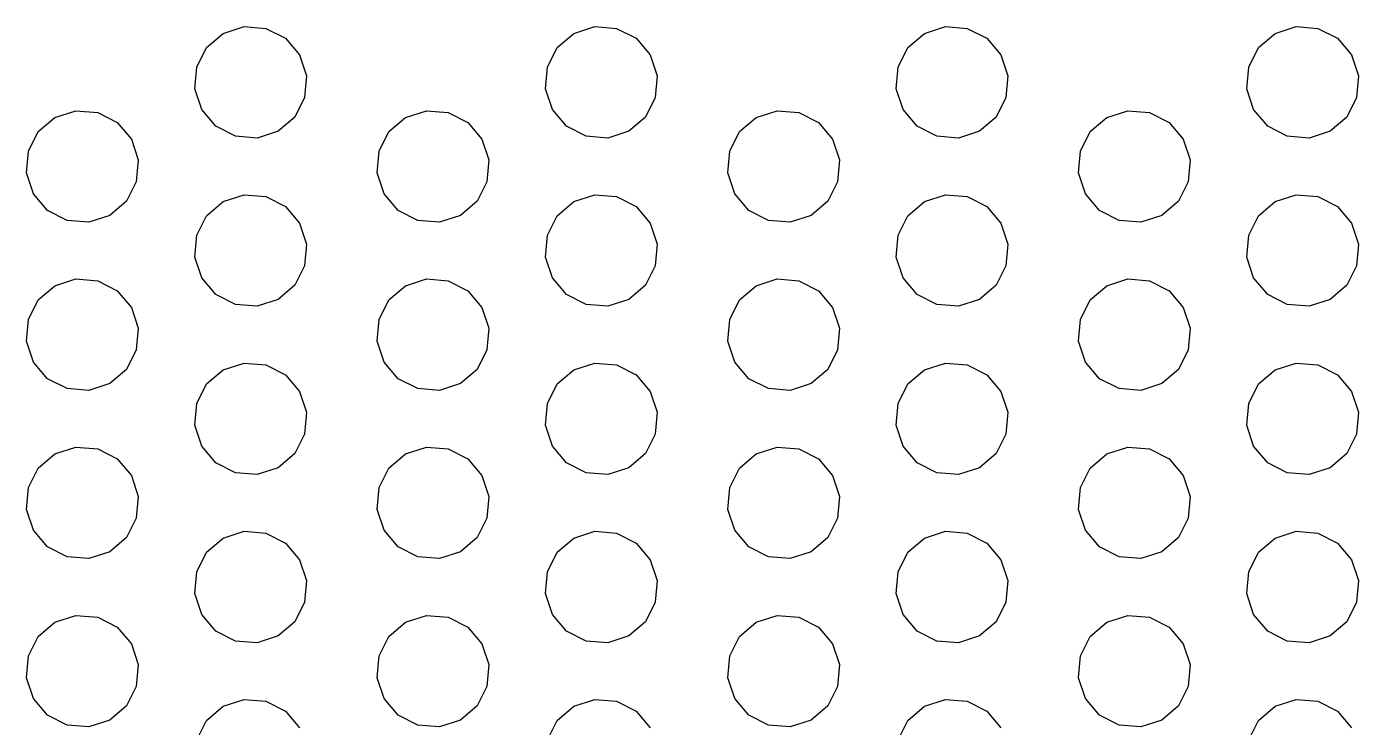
# Model space of a CAD drawing. Header units: metres. Extents: x 50 to 377, y 20 to 300.
# Drawn here: x 300.56 to 324.3, y 84.26 to 96.76 of the extents above; entities that cross this region are included whole.
import ezdxf

# ---------------------------------------------------------------- set-up
doc = ezdxf.new("R2010")
doc.units = ezdxf.units.M

msp = doc.modelspace()

# ---------------------------------------------------------------- linework, layer by layer
at = {"layer": 'Layer0'}
for p, q in [((303.772, 96.383, 0), (304.069, 96.636, 0)), ((304.069, 96.636, 0), (304.441, 96.756, 0)), ((304.441, 96.756, 0), (304.83, 96.725, 0)), ((304.83, 96.725, 0), (305.177, 96.547, 0)), ((310.022, 96.383, 0), (310.319, 96.636, 0)), ((310.319, 96.636, 0), (310.691, 96.756, 0)), ((310.691, 96.756, 0), (311.08, 96.725, 0)), ((311.08, 96.725, 0), (311.427, 96.547, 0)), ((316.272, 96.383, 0), (316.569, 96.636, 0)), ((316.569, 96.636, 0), (316.941, 96.756, 0)), ((316.941, 96.756, 0), (317.33, 96.725, 0)), ((317.33, 96.725, 0), (317.677, 96.547, 0)), ((322.522, 96.383, 0), (322.819, 96.636, 0)), ((322.819, 96.636, 0), (323.191, 96.756, 0)), ((323.191, 96.756, 0), (323.58, 96.725, 0)), ((323.58, 96.725, 0), (323.927, 96.547, 0)), ((303.595, 96.035, 0), (303.772, 96.383, 0)), ((305.177, 96.547, 0), (305.43, 96.25, 0)), ((309.845, 96.035, 0), (310.022, 96.383, 0)), ((311.427, 96.547, 0), (311.68, 96.25, 0)), ((316.095, 96.035, 0), (316.272, 96.383, 0)), ((317.677, 96.547, 0), (317.93, 96.25, 0)), ((322.345, 96.035, 0), (322.522, 96.383, 0)), ((323.927, 96.547, 0), (324.18, 96.25, 0)), ((305.43, 96.25, 0), (305.55, 95.879, 0)), ((311.68, 96.25, 0), (311.8, 95.879, 0)), ((317.93, 96.25, 0), (318.05, 95.879, 0)), ((324.18, 96.25, 0), (324.3, 95.879, 0)), ((303.564, 95.646, 0), (303.595, 96.035, 0)), ((309.814, 95.646, 0), (309.845, 96.035, 0)), ((316.064, 95.646, 0), (316.095, 96.035, 0)), ((322.314, 95.646, 0), (322.345, 96.035, 0)), ((305.55, 95.879, 0), (305.519, 95.49, 0)), ((311.8, 95.879, 0), (311.769, 95.49, 0)), ((318.05, 95.879, 0), (318.019, 95.49, 0)), ((324.3, 95.879, 0), (324.269, 95.49, 0)), ((303.684, 95.275, 0), (303.564, 95.646, 0)), ((305.519, 95.49, 0), (305.342, 95.143, 0)), ((309.934, 95.275, 0), (309.814, 95.646, 0)), ((311.769, 95.49, 0), (311.592, 95.143, 0)), ((316.184, 95.275, 0), (316.064, 95.646, 0)), ((318.019, 95.49, 0), (317.842, 95.143, 0)), ((322.434, 95.275, 0), (322.314, 95.646, 0)), ((324.269, 95.49, 0), (324.092, 95.143, 0)), ((301.069, 95.136, 0), (301.441, 95.256, 0)), ((301.441, 95.256, 0), (301.83, 95.225, 0)), ((301.83, 95.225, 0), (302.177, 95.047, 0)), ((303.937, 94.978, 0), (303.684, 95.275, 0)), ((307.319, 95.136, 0), (307.691, 95.256, 0)), ((307.691, 95.256, 0), (308.08, 95.225, 0)), ((308.08, 95.225, 0), (308.427, 95.047, 0)), ((310.187, 94.978, 0), (309.934, 95.275, 0)), ((313.569, 95.136, 0), (313.941, 95.256, 0)), ((313.941, 95.256, 0), (314.33, 95.225, 0)), ((314.33, 95.225, 0), (314.677, 95.047, 0)), ((316.437, 94.978, 0), (316.184, 95.275, 0)), ((319.819, 95.136, 0), (320.191, 95.256, 0)), ((320.191, 95.256, 0), (320.58, 95.225, 0)), ((320.58, 95.225, 0), (320.927, 95.047, 0)), ((322.687, 94.978, 0), (322.434, 95.275, 0)), ((300.772, 94.883, 0), (301.069, 95.136, 0)), ((302.177, 95.047, 0), (302.43, 94.75, 0)), ((304.284, 94.8, 0), (303.937, 94.978, 0)), ((305.342, 95.143, 0), (305.045, 94.89, 0)), ((307.022, 94.883, 0), (307.319, 95.136, 0)), ((308.427, 95.047, 0), (308.68, 94.75, 0)), ((310.534, 94.8, 0), (310.187, 94.978, 0)), ((311.592, 95.143, 0), (311.295, 94.89, 0)), ((313.272, 94.883, 0), (313.569, 95.136, 0)), ((314.677, 95.047, 0), (314.93, 94.75, 0)), ((316.784, 94.8, 0), (316.437, 94.978, 0)), ((317.842, 95.143, 0), (317.545, 94.89, 0)), ((319.522, 94.883, 0), (319.819, 95.136, 0)), ((320.927, 95.047, 0), (321.18, 94.75, 0)), ((323.034, 94.8, 0), (322.687, 94.978, 0)), ((324.092, 95.143, 0), (323.795, 94.89, 0)), ((300.595, 94.535, 0), (300.772, 94.883, 0)), ((302.43, 94.75, 0), (302.55, 94.379, 0)), ((304.673, 94.769, 0), (304.284, 94.8, 0)), ((305.045, 94.89, 0), (304.673, 94.769, 0)), ((306.845, 94.535, 0), (307.022, 94.883, 0)), ((308.68, 94.75, 0), (308.8, 94.379, 0)), ((310.923, 94.769, 0), (310.534, 94.8, 0)), ((311.295, 94.89, 0), (310.923, 94.769, 0)), ((313.095, 94.535, 0), (313.272, 94.883, 0)), ((314.93, 94.75, 0), (315.05, 94.379, 0)), ((317.173, 94.769, 0), (316.784, 94.8, 0)), ((317.545, 94.89, 0), (317.173, 94.769, 0)), ((319.345, 94.535, 0), (319.522, 94.883, 0)), ((321.18, 94.75, 0), (321.3, 94.379, 0)), ((323.423, 94.769, 0), (323.034, 94.8, 0)), ((323.795, 94.89, 0), (323.423, 94.769, 0)), ((300.564, 94.146, 0), (300.595, 94.535, 0)), ((306.814, 94.146, 0), (306.845, 94.535, 0)), ((313.064, 94.146, 0), (313.095, 94.535, 0)), ((319.314, 94.146, 0), (319.345, 94.535, 0)), ((302.55, 94.379, 0), (302.519, 93.99, 0)), ((308.8, 94.379, 0), (308.769, 93.99, 0)), ((315.05, 94.379, 0), (315.019, 93.99, 0)), ((321.3, 94.379, 0), (321.269, 93.99, 0)), ((300.684, 93.775, 0), (300.564, 94.146, 0)), ((306.934, 93.775, 0), (306.814, 94.146, 0)), ((313.184, 93.775, 0), (313.064, 94.146, 0)), ((319.434, 93.775, 0), (319.314, 94.146, 0)), ((300.937, 93.478, 0), (300.684, 93.775, 0)), ((302.519, 93.99, 0), (302.342, 93.643, 0)), ((307.187, 93.478, 0), (306.934, 93.775, 0)), ((308.769, 93.99, 0), (308.592, 93.643, 0)), ((313.437, 93.478, 0), (313.184, 93.775, 0)), ((315.019, 93.99, 0), (314.842, 93.643, 0)), ((319.687, 93.478, 0), (319.434, 93.775, 0)), ((321.269, 93.99, 0), (321.092, 93.643, 0)), ((302.342, 93.643, 0), (302.045, 93.39, 0)), ((303.772, 93.383, 0), (304.069, 93.636, 0)), ((304.069, 93.636, 0), (304.441, 93.756, 0)), ((304.441, 93.756, 0), (304.83, 93.725, 0)), ((304.83, 93.725, 0), (305.177, 93.547, 0)), ((305.177, 93.547, 0), (305.43, 93.25, 0)), ((308.592, 93.643, 0), (308.295, 93.39, 0)), ((310.022, 93.383, 0), (310.319, 93.636, 0)), ((310.319, 93.636, 0), (310.691, 93.756, 0)), ((310.691, 93.756, 0), (311.08, 93.725, 0)), ((311.08, 93.725, 0), (311.427, 93.547, 0)), ((311.427, 93.547, 0), (311.68, 93.25, 0)), ((314.842, 93.643, 0), (314.545, 93.39, 0)), ((316.272, 93.383, 0), (316.569, 93.636, 0)), ((316.569, 93.636, 0), (316.941, 93.756, 0)), ((316.941, 93.756, 0), (317.33, 93.725, 0)), ((317.33, 93.725, 0), (317.677, 93.547, 0)), ((317.677, 93.547, 0), (317.93, 93.25, 0)), ((321.092, 93.643, 0), (320.795, 93.39, 0)), ((322.522, 93.383, 0), (322.819, 93.636, 0)), ((322.819, 93.636, 0), (323.191, 93.756, 0)), ((323.191, 93.756, 0), (323.58, 93.725, 0)), ((323.58, 93.725, 0), (323.927, 93.547, 0)), ((323.927, 93.547, 0), (324.18, 93.25, 0)), ((301.284, 93.3, 0), (300.937, 93.478, 0)), ((301.673, 93.269, 0), (301.284, 93.3, 0)), ((302.045, 93.39, 0), (301.673, 93.269, 0)), ((303.595, 93.035, 0), (303.772, 93.383, 0)), ((307.534, 93.3, 0), (307.187, 93.478, 0)), ((307.923, 93.269, 0), (307.534, 93.3, 0)), ((308.295, 93.39, 0), (307.923, 93.269, 0)), ((309.845, 93.035, 0), (310.022, 93.383, 0)), ((313.784, 93.3, 0), (313.437, 93.478, 0)), ((314.173, 93.269, 0), (313.784, 93.3, 0)), ((314.545, 93.39, 0), (314.173, 93.269, 0)), ((316.095, 93.035, 0), (316.272, 93.383, 0)), ((320.034, 93.3, 0), (319.687, 93.478, 0)), ((320.423, 93.269, 0), (320.034, 93.3, 0)), ((320.795, 93.39, 0), (320.423, 93.269, 0)), ((322.345, 93.035, 0), (322.522, 93.383, 0)), ((305.43, 93.25, 0), (305.55, 92.879, 0)), ((311.68, 93.25, 0), (311.8, 92.879, 0)), ((317.93, 93.25, 0), (318.05, 92.879, 0)), ((324.18, 93.25, 0), (324.3, 92.879, 0)), ((303.564, 92.646, 0), (303.595, 93.035, 0)), ((305.55, 92.879, 0), (305.519, 92.49, 0)), ((309.814, 92.646, 0), (309.845, 93.035, 0)), ((311.8, 92.879, 0), (311.769, 92.49, 0)), ((316.064, 92.646, 0), (316.095, 93.035, 0)), ((318.05, 92.879, 0), (318.019, 92.49, 0)), ((322.314, 92.646, 0), (322.345, 93.035, 0)), ((324.3, 92.879, 0), (324.269, 92.49, 0)), ((303.684, 92.275, 0), (303.564, 92.646, 0)), ((309.934, 92.275, 0), (309.814, 92.646, 0)), ((316.184, 92.275, 0), (316.064, 92.646, 0)), ((322.434, 92.275, 0), (322.314, 92.646, 0)), ((305.519, 92.49, 0), (305.342, 92.143, 0)), ((311.769, 92.49, 0), (311.592, 92.143, 0)), ((318.019, 92.49, 0), (317.842, 92.143, 0)), ((324.269, 92.49, 0), (324.092, 92.143, 0)), ((300.772, 91.883, 0), (301.069, 92.136, 0)), ((301.069, 92.136, 0), (301.441, 92.256, 0)), ((301.441, 92.256, 0), (301.83, 92.225, 0)), ((301.83, 92.225, 0), (302.177, 92.047, 0)), ((303.937, 91.978, 0), (303.684, 92.275, 0)), ((305.342, 92.143, 0), (305.045, 91.89, 0)), ((307.022, 91.883, 0), (307.319, 92.136, 0)), ((307.319, 92.136, 0), (307.691, 92.256, 0)), ((307.691, 92.256, 0), (308.08, 92.225, 0)), ((308.08, 92.225, 0), (308.427, 92.047, 0)), ((310.187, 91.978, 0), (309.934, 92.275, 0)), ((311.592, 92.143, 0), (311.295, 91.89, 0)), ((313.272, 91.883, 0), (313.569, 92.136, 0)), ((313.569, 92.136, 0), (313.941, 92.256, 0)), ((313.941, 92.256, 0), (314.33, 92.225, 0)), ((314.33, 92.225, 0), (314.677, 92.047, 0)), ((316.437, 91.978, 0), (316.184, 92.275, 0)), ((317.842, 92.143, 0), (317.545, 91.89, 0)), ((319.522, 91.883, 0), (319.819, 92.136, 0)), ((319.819, 92.136, 0), (320.191, 92.256, 0)), ((320.191, 92.256, 0), (320.58, 92.225, 0)), ((320.58, 92.225, 0), (320.927, 92.047, 0)), ((322.687, 91.978, 0), (322.434, 92.275, 0)), ((324.092, 92.143, 0), (323.795, 91.89, 0)), ((300.595, 91.535, 0), (300.772, 91.883, 0)), ((302.177, 92.047, 0), (302.43, 91.75, 0)), ((304.284, 91.8, 0), (303.937, 91.978, 0)), ((305.045, 91.89, 0), (304.673, 91.769, 0)), ((306.845, 91.535, 0), (307.022, 91.883, 0)), ((308.427, 92.047, 0), (308.68, 91.75, 0)), ((310.534, 91.8, 0), (310.187, 91.978, 0)), ((311.295, 91.89, 0), (310.923, 91.769, 0)), ((313.095, 91.535, 0), (313.272, 91.883, 0)), ((314.677, 92.047, 0), (314.93, 91.75, 0)), ((316.784, 91.8, 0), (316.437, 91.978, 0)), ((317.545, 91.89, 0), (317.173, 91.769, 0)), ((319.345, 91.535, 0), (319.522, 91.883, 0)), ((320.927, 92.047, 0), (321.18, 91.75, 0)), ((323.034, 91.8, 0), (322.687, 91.978, 0)), ((323.795, 91.89, 0), (323.423, 91.769, 0)), ((302.43, 91.75, 0), (302.55, 91.379, 0)), ((304.673, 91.769, 0), (304.284, 91.8, 0)), ((308.68, 91.75, 0), (308.8, 91.379, 0)), ((310.923, 91.769, 0), (310.534, 91.8, 0)), ((314.93, 91.75, 0), (315.05, 91.379, 0)), ((317.173, 91.769, 0), (316.784, 91.8, 0)), ((321.18, 91.75, 0), (321.3, 91.379, 0)), ((323.423, 91.769, 0), (323.034, 91.8, 0)), ((300.564, 91.146, 0), (300.595, 91.535, 0)), ((306.814, 91.146, 0), (306.845, 91.535, 0)), ((313.064, 91.146, 0), (313.095, 91.535, 0)), ((319.314, 91.146, 0), (319.345, 91.535, 0)), ((302.55, 91.379, 0), (302.519, 90.99, 0)), ((308.8, 91.379, 0), (308.769, 90.99, 0)), ((315.05, 91.379, 0), (315.019, 90.99, 0)), ((321.3, 91.379, 0), (321.269, 90.99, 0)), ((300.684, 90.775, 0), (300.564, 91.146, 0)), ((302.519, 90.99, 0), (302.342, 90.643, 0)), ((306.934, 90.775, 0), (306.814, 91.146, 0)), ((308.769, 90.99, 0), (308.592, 90.643, 0)), ((313.184, 90.775, 0), (313.064, 91.146, 0)), ((315.019, 90.99, 0), (314.842, 90.643, 0)), ((319.434, 90.775, 0), (319.314, 91.146, 0)), ((321.269, 90.99, 0), (321.092, 90.643, 0)), ((300.937, 90.478, 0), (300.684, 90.775, 0)), ((304.069, 90.636, 0), (304.441, 90.756, 0)), ((304.441, 90.756, 0), (304.83, 90.725, 0)), ((304.83, 90.725, 0), (305.177, 90.547, 0)), ((307.187, 90.478, 0), (306.934, 90.775, 0)), ((310.319, 90.636, 0), (310.691, 90.756, 0)), ((310.691, 90.756, 0), (311.08, 90.725, 0)), ((311.08, 90.725, 0), (311.427, 90.547, 0)), ((313.437, 90.478, 0), (313.184, 90.775, 0)), ((316.569, 90.636, 0), (316.941, 90.756, 0)), ((316.941, 90.756, 0), (317.33, 90.725, 0)), ((317.33, 90.725, 0), (317.677, 90.547, 0)), ((319.687, 90.478, 0), (319.434, 90.775, 0)), ((322.819, 90.636, 0), (323.191, 90.756, 0)), ((323.191, 90.756, 0), (323.58, 90.725, 0)), ((323.58, 90.725, 0), (323.927, 90.547, 0)), ((301.284, 90.3, 0), (300.937, 90.478, 0)), ((302.342, 90.643, 0), (302.045, 90.39, 0)), ((303.772, 90.383, 0), (304.069, 90.636, 0)), ((305.177, 90.547, 0), (305.43, 90.25, 0)), ((307.534, 90.3, 0), (307.187, 90.478, 0)), ((308.592, 90.643, 0), (308.295, 90.39, 0)), ((310.022, 90.383, 0), (310.319, 90.636, 0)), ((311.427, 90.547, 0), (311.68, 90.25, 0)), ((313.784, 90.3, 0), (313.437, 90.478, 0)), ((314.842, 90.643, 0), (314.545, 90.39, 0)), ((316.272, 90.383, 0), (316.569, 90.636, 0)), ((317.677, 90.547, 0), (317.93, 90.25, 0)), ((320.034, 90.3, 0), (319.687, 90.478, 0)), ((321.092, 90.643, 0), (320.795, 90.39, 0)), ((322.522, 90.383, 0), (322.819, 90.636, 0)), ((323.927, 90.547, 0), (324.18, 90.25, 0)), ((301.673, 90.269, 0), (301.284, 90.3, 0)), ((302.045, 90.39, 0), (301.673, 90.269, 0)), ((303.595, 90.035, 0), (303.772, 90.383, 0)), ((305.43, 90.25, 0), (305.55, 89.879, 0)), ((307.923, 90.269, 0), (307.534, 90.3, 0)), ((308.295, 90.39, 0), (307.923, 90.269, 0)), ((309.845, 90.035, 0), (310.022, 90.383, 0)), ((311.68, 90.25, 0), (311.8, 89.879, 0)), ((314.173, 90.269, 0), (313.784, 90.3, 0)), ((314.545, 90.39, 0), (314.173, 90.269, 0)), ((316.095, 90.035, 0), (316.272, 90.383, 0)), ((317.93, 90.25, 0), (318.05, 89.879, 0)), ((320.423, 90.269, 0), (320.034, 90.3, 0)), ((320.795, 90.39, 0), (320.423, 90.269, 0)), ((322.345, 90.035, 0), (322.522, 90.383, 0)), ((324.18, 90.25, 0), (324.3, 89.879, 0)), ((303.564, 89.646, 0), (303.595, 90.035, 0)), ((309.814, 89.646, 0), (309.845, 90.035, 0)), ((316.064, 89.646, 0), (316.095, 90.035, 0)), ((322.314, 89.646, 0), (322.345, 90.035, 0)), ((305.55, 89.879, 0), (305.519, 89.49, 0)), ((311.8, 89.879, 0), (311.769, 89.49, 0)), ((318.05, 89.879, 0), (318.019, 89.49, 0)), ((324.3, 89.879, 0), (324.269, 89.49, 0)), ((303.684, 89.275, 0), (303.564, 89.646, 0)), ((305.519, 89.49, 0), (305.342, 89.143, 0)), ((309.934, 89.275, 0), (309.814, 89.646, 0)), ((311.769, 89.49, 0), (311.592, 89.143, 0)), ((316.184, 89.275, 0), (316.064, 89.646, 0)), ((318.019, 89.49, 0), (317.842, 89.143, 0)), ((322.434, 89.275, 0), (322.314, 89.646, 0)), ((324.269, 89.49, 0), (324.092, 89.143, 0)), ((301.069, 89.136, 0), (301.441, 89.256, 0)), ((301.441, 89.256, 0), (301.83, 89.225, 0)), ((303.937, 88.978, 0), (303.684, 89.275, 0)), ((307.319, 89.136, 0), (307.691, 89.256, 0)), ((307.691, 89.256, 0), (308.08, 89.225, 0)), ((310.187, 88.978, 0), (309.934, 89.275, 0)), ((313.569, 89.136, 0), (313.941, 89.256, 0)), ((313.941, 89.256, 0), (314.33, 89.225, 0)), ((316.437, 88.978, 0), (316.184, 89.275, 0)), ((319.819, 89.136, 0), (320.191, 89.256, 0)), ((320.191, 89.256, 0), (320.58, 89.225, 0)), ((322.687, 88.978, 0), (322.434, 89.275, 0)), ((300.772, 88.883, 0), (301.069, 89.136, 0)), ((301.83, 89.225, 0), (302.177, 89.047, 0)), ((302.177, 89.047, 0), (302.43, 88.75, 0)), ((305.342, 89.143, 0), (305.045, 88.89, 0)), ((307.022, 88.883, 0), (307.319, 89.136, 0)), ((308.08, 89.225, 0), (308.427, 89.047, 0)), ((308.427, 89.047, 0), (308.68, 88.75, 0)), ((311.592, 89.143, 0), (311.295, 88.89, 0)), ((313.272, 88.883, 0), (313.569, 89.136, 0)), ((314.33, 89.225, 0), (314.677, 89.047, 0)), ((314.677, 89.047, 0), (314.93, 88.75, 0)), ((317.842, 89.143, 0), (317.545, 88.89, 0)), ((319.522, 88.883, 0), (319.819, 89.136, 0)), ((320.58, 89.225, 0), (320.927, 89.047, 0)), ((320.927, 89.047, 0), (321.18, 88.75, 0)), ((324.092, 89.143, 0), (323.795, 88.89, 0)), ((300.595, 88.535, 0), (300.772, 88.883, 0)), ((304.284, 88.8, 0), (303.937, 88.978, 0)), ((304.673, 88.769, 0), (304.284, 88.8, 0)), ((305.045, 88.89, 0), (304.673, 88.769, 0)), ((306.845, 88.535, 0), (307.022, 88.883, 0)), ((310.534, 88.8, 0), (310.187, 88.978, 0)), ((310.923, 88.769, 0), (310.534, 88.8, 0)), ((311.295, 88.89, 0), (310.923, 88.769, 0)), ((313.095, 88.535, 0), (313.272, 88.883, 0)), ((316.784, 88.8, 0), (316.437, 88.978, 0)), ((317.173, 88.769, 0), (316.784, 88.8, 0)), ((317.545, 88.89, 0), (317.173, 88.769, 0)), ((319.345, 88.535, 0), (319.522, 88.883, 0)), ((323.034, 88.8, 0), (322.687, 88.978, 0)), ((323.423, 88.769, 0), (323.034, 88.8, 0)), ((323.795, 88.89, 0), (323.423, 88.769, 0)), ((302.43, 88.75, 0), (302.55, 88.379, 0)), ((308.68, 88.75, 0), (308.8, 88.379, 0)), ((314.93, 88.75, 0), (315.05, 88.379, 0)), ((321.18, 88.75, 0), (321.3, 88.379, 0)), ((300.564, 88.146, 0), (300.595, 88.535, 0)), ((302.55, 88.379, 0), (302.519, 87.99, 0)), ((306.814, 88.146, 0), (306.845, 88.535, 0)), ((308.8, 88.379, 0), (308.769, 87.99, 0)), ((313.064, 88.146, 0), (313.095, 88.535, 0)), ((315.05, 88.379, 0), (315.019, 87.99, 0)), ((319.314, 88.146, 0), (319.345, 88.535, 0)), ((321.3, 88.379, 0), (321.269, 87.99, 0)), ((300.684, 87.775, 0), (300.564, 88.146, 0)), ((306.934, 87.775, 0), (306.814, 88.146, 0)), ((313.184, 87.775, 0), (313.064, 88.146, 0)), ((319.434, 87.775, 0), (319.314, 88.146, 0)), ((302.519, 87.99, 0), (302.342, 87.643, 0)), ((308.769, 87.99, 0), (308.592, 87.643, 0)), ((315.019, 87.99, 0), (314.842, 87.643, 0)), ((321.269, 87.99, 0), (321.092, 87.643, 0)), ((300.937, 87.478, 0), (300.684, 87.775, 0)), ((302.342, 87.643, 0), (302.045, 87.39, 0)), ((303.772, 87.383, 0), (304.069, 87.636, 0)), ((304.069, 87.636, 0), (304.441, 87.756, 0)), ((304.441, 87.756, 0), (304.83, 87.725, 0)), ((304.83, 87.725, 0), (305.177, 87.547, 0)), ((307.187, 87.478, 0), (306.934, 87.775, 0)), ((308.592, 87.643, 0), (308.295, 87.39, 0)), ((310.022, 87.383, 0), (310.319, 87.636, 0)), ((310.319, 87.636, 0), (310.691, 87.756, 0)), ((310.691, 87.756, 0), (311.08, 87.725, 0)), ((311.08, 87.725, 0), (311.427, 87.547, 0)), ((313.437, 87.478, 0), (313.184, 87.775, 0)), ((314.842, 87.643, 0), (314.545, 87.39, 0)), ((316.272, 87.383, 0), (316.569, 87.636, 0)), ((316.569, 87.636, 0), (316.941, 87.756, 0)), ((316.941, 87.756, 0), (317.33, 87.725, 0)), ((317.33, 87.725, 0), (317.677, 87.547, 0)), ((319.687, 87.478, 0), (319.434, 87.775, 0)), ((321.092, 87.643, 0), (320.795, 87.39, 0)), ((322.522, 87.383, 0), (322.819, 87.636, 0)), ((322.819, 87.636, 0), (323.191, 87.756, 0)), ((323.191, 87.756, 0), (323.58, 87.725, 0)), ((323.58, 87.725, 0), (323.927, 87.547, 0)), ((301.284, 87.3, 0), (300.937, 87.478, 0)), ((302.045, 87.39, 0), (301.673, 87.269, 0)), ((303.595, 87.035, 0), (303.772, 87.383, 0)), ((305.177, 87.547, 0), (305.43, 87.25, 0)), ((307.534, 87.3, 0), (307.187, 87.478, 0)), ((308.295, 87.39, 0), (307.923, 87.269, 0)), ((309.845, 87.035, 0), (310.022, 87.383, 0)), ((311.427, 87.547, 0), (311.68, 87.25, 0)), ((313.784, 87.3, 0), (313.437, 87.478, 0)), ((314.545, 87.39, 0), (314.173, 87.269, 0)), ((316.095, 87.035, 0), (316.272, 87.383, 0)), ((317.677, 87.547, 0), (317.93, 87.25, 0)), ((320.034, 87.3, 0), (319.687, 87.478, 0)), ((320.795, 87.39, 0), (320.423, 87.269, 0)), ((322.345, 87.035, 0), (322.522, 87.383, 0)), ((323.927, 87.547, 0), (324.18, 87.25, 0)), ((301.673, 87.269, 0), (301.284, 87.3, 0)), ((305.43, 87.25, 0), (305.55, 86.879, 0)), ((307.923, 87.269, 0), (307.534, 87.3, 0)), ((311.68, 87.25, 0), (311.8, 86.879, 0)), ((314.173, 87.269, 0), (313.784, 87.3, 0)), ((317.93, 87.25, 0), (318.05, 86.879, 0)), ((320.423, 87.269, 0), (320.034, 87.3, 0)), ((324.18, 87.25, 0), (324.3, 86.879, 0)), ((303.564, 86.646, 0), (303.595, 87.035, 0)), ((305.55, 86.879, 0), (305.519, 86.49, 0)), ((309.814, 86.646, 0), (309.845, 87.035, 0)), ((311.8, 86.879, 0), (311.769, 86.49, 0)), ((316.064, 86.646, 0), (316.095, 87.035, 0)), ((318.05, 86.879, 0), (318.019, 86.49, 0)), ((322.314, 86.646, 0), (322.345, 87.035, 0)), ((324.3, 86.879, 0), (324.269, 86.49, 0)), ((303.684, 86.275, 0), (303.564, 86.646, 0)), ((309.934, 86.275, 0), (309.814, 86.646, 0)), ((316.184, 86.275, 0), (316.064, 86.646, 0)), ((322.434, 86.275, 0), (322.314, 86.646, 0)), ((305.519, 86.49, 0), (305.342, 86.143, 0)), ((311.769, 86.49, 0), (311.592, 86.143, 0)), ((318.019, 86.49, 0), (317.842, 86.143, 0)), ((324.269, 86.49, 0), (324.092, 86.143, 0)), ((301.069, 86.136, 0), (301.441, 86.256, 0)), ((301.441, 86.256, 0), (301.83, 86.225, 0)), ((301.83, 86.225, 0), (302.177, 86.047, 0)), ((303.937, 85.978, 0), (303.684, 86.275, 0)), ((307.319, 86.136, 0), (307.691, 86.256, 0)), ((307.691, 86.256, 0), (308.08, 86.225, 0)), ((308.08, 86.225, 0), (308.427, 86.047, 0)), ((310.187, 85.978, 0), (309.934, 86.275, 0)), ((313.569, 86.136, 0), (313.941, 86.256, 0)), ((313.941, 86.256, 0), (314.33, 86.225, 0)), ((314.33, 86.225, 0), (314.677, 86.047, 0)), ((316.437, 85.978, 0), (316.184, 86.275, 0)), ((319.819, 86.136, 0), (320.191, 86.256, 0)), ((320.191, 86.256, 0), (320.58, 86.225, 0)), ((320.58, 86.225, 0), (320.927, 86.047, 0)), ((322.687, 85.978, 0), (322.434, 86.275, 0)), ((300.772, 85.883, 0), (301.069, 86.136, 0)), ((302.177, 86.047, 0), (302.43, 85.75, 0)), ((304.284, 85.8, 0), (303.937, 85.978, 0)), ((305.342, 86.143, 0), (305.045, 85.89, 0)), ((307.022, 85.883, 0), (307.319, 86.136, 0)), ((308.427, 86.047, 0), (308.68, 85.75, 0)), ((310.534, 85.8, 0), (310.187, 85.978, 0)), ((311.592, 86.143, 0), (311.295, 85.89, 0)), ((313.272, 85.883, 0), (313.569, 86.136, 0)), ((314.677, 86.047, 0), (314.93, 85.75, 0)), ((316.784, 85.8, 0), (316.437, 85.978, 0)), ((317.842, 86.143, 0), (317.545, 85.89, 0)), ((319.522, 85.883, 0), (319.819, 86.136, 0)), ((320.927, 86.047, 0), (321.18, 85.75, 0)), ((323.034, 85.8, 0), (322.687, 85.978, 0)), ((324.092, 86.143, 0), (323.795, 85.89, 0)), ((300.595, 85.535, 0), (300.772, 85.883, 0)), ((302.43, 85.75, 0), (302.55, 85.379, 0)), ((304.673, 85.769, 0), (304.284, 85.8, 0)), ((305.045, 85.89, 0), (304.673, 85.769, 0)), ((306.845, 85.535, 0), (307.022, 85.883, 0)), ((308.68, 85.75, 0), (308.8, 85.379, 0)), ((310.923, 85.769, 0), (310.534, 85.8, 0)), ((311.295, 85.89, 0), (310.923, 85.769, 0)), ((313.095, 85.535, 0), (313.272, 85.883, 0)), ((314.93, 85.75, 0), (315.05, 85.379, 0)), ((317.173, 85.769, 0), (316.784, 85.8, 0)), ((317.545, 85.89, 0), (317.173, 85.769, 0)), ((319.345, 85.535, 0), (319.522, 85.883, 0)), ((321.18, 85.75, 0), (321.3, 85.379, 0)), ((323.423, 85.769, 0), (323.034, 85.8, 0)), ((323.795, 85.89, 0), (323.423, 85.769, 0)), ((300.564, 85.146, 0), (300.595, 85.535, 0)), ((306.814, 85.146, 0), (306.845, 85.535, 0)), ((313.064, 85.146, 0), (313.095, 85.535, 0)), ((319.314, 85.146, 0), (319.345, 85.535, 0)), ((302.55, 85.379, 0), (302.519, 84.99, 0)), ((308.8, 85.379, 0), (308.769, 84.99, 0)), ((315.05, 85.379, 0), (315.019, 84.99, 0)), ((321.3, 85.379, 0), (321.269, 84.99, 0)), ((300.684, 84.775, 0), (300.564, 85.146, 0)), ((302.519, 84.99, 0), (302.342, 84.643, 0)), ((306.934, 84.775, 0), (306.814, 85.146, 0)), ((308.769, 84.99, 0), (308.592, 84.643, 0)), ((313.184, 84.775, 0), (313.064, 85.146, 0)), ((315.019, 84.99, 0), (314.842, 84.643, 0)), ((319.434, 84.775, 0), (319.314, 85.146, 0)), ((321.269, 84.99, 0), (321.092, 84.643, 0)), ((300.937, 84.478, 0), (300.684, 84.775, 0)), ((304.069, 84.636, 0), (304.441, 84.756, 0)), ((304.441, 84.756, 0), (304.83, 84.725, 0)), ((307.187, 84.478, 0), (306.934, 84.775, 0)), ((310.319, 84.636, 0), (310.691, 84.756, 0)), ((310.691, 84.756, 0), (311.08, 84.725, 0)), ((313.437, 84.478, 0), (313.184, 84.775, 0)), ((316.569, 84.636, 0), (316.941, 84.756, 0)), ((316.941, 84.756, 0), (317.33, 84.725, 0)), ((319.687, 84.478, 0), (319.434, 84.775, 0)), ((322.819, 84.636, 0), (323.191, 84.756, 0)), ((323.191, 84.756, 0), (323.58, 84.725, 0)), ((302.342, 84.643, 0), (302.045, 84.39, 0)), ((303.772, 84.383, 0), (304.069, 84.636, 0)), ((304.83, 84.725, 0), (305.177, 84.547, 0)), ((305.177, 84.547, 0), (305.43, 84.25, 0)), ((308.592, 84.643, 0), (308.295, 84.39, 0)), ((310.022, 84.383, 0), (310.319, 84.636, 0)), ((311.08, 84.725, 0), (311.427, 84.547, 0)), ((311.427, 84.547, 0), (311.68, 84.25, 0)), ((314.842, 84.643, 0), (314.545, 84.39, 0)), ((316.272, 84.383, 0), (316.569, 84.636, 0)), ((317.33, 84.725, 0), (317.677, 84.547, 0)), ((317.677, 84.547, 0), (317.93, 84.25, 0)), ((321.092, 84.643, 0), (320.795, 84.39, 0)), ((322.522, 84.383, 0), (322.819, 84.636, 0)), ((323.58, 84.725, 0), (323.927, 84.547, 0)), ((323.927, 84.547, 0), (324.18, 84.25, 0)), ((301.284, 84.3, 0), (300.937, 84.478, 0)), ((301.673, 84.269, 0), (301.284, 84.3, 0)), ((302.045, 84.39, 0), (301.673, 84.269, 0)), ((303.595, 84.035, 0), (303.772, 84.383, 0)), ((307.534, 84.3, 0), (307.187, 84.478, 0)), ((307.923, 84.269, 0), (307.534, 84.3, 0)), ((308.295, 84.39, 0), (307.923, 84.269, 0)), ((309.845, 84.035, 0), (310.022, 84.383, 0)), ((313.784, 84.3, 0), (313.437, 84.478, 0)), ((314.173, 84.269, 0), (313.784, 84.3, 0)), ((314.545, 84.39, 0), (314.173, 84.269, 0)), ((316.095, 84.035, 0), (316.272, 84.383, 0)), ((320.034, 84.3, 0), (319.687, 84.478, 0)), ((320.423, 84.269, 0), (320.034, 84.3, 0)), ((320.795, 84.39, 0), (320.423, 84.269, 0)), ((322.345, 84.035, 0), (322.522, 84.383, 0))]:
    msp.add_line(p, q, dxfattribs=at)

doc.saveas('drawing.dxf')
